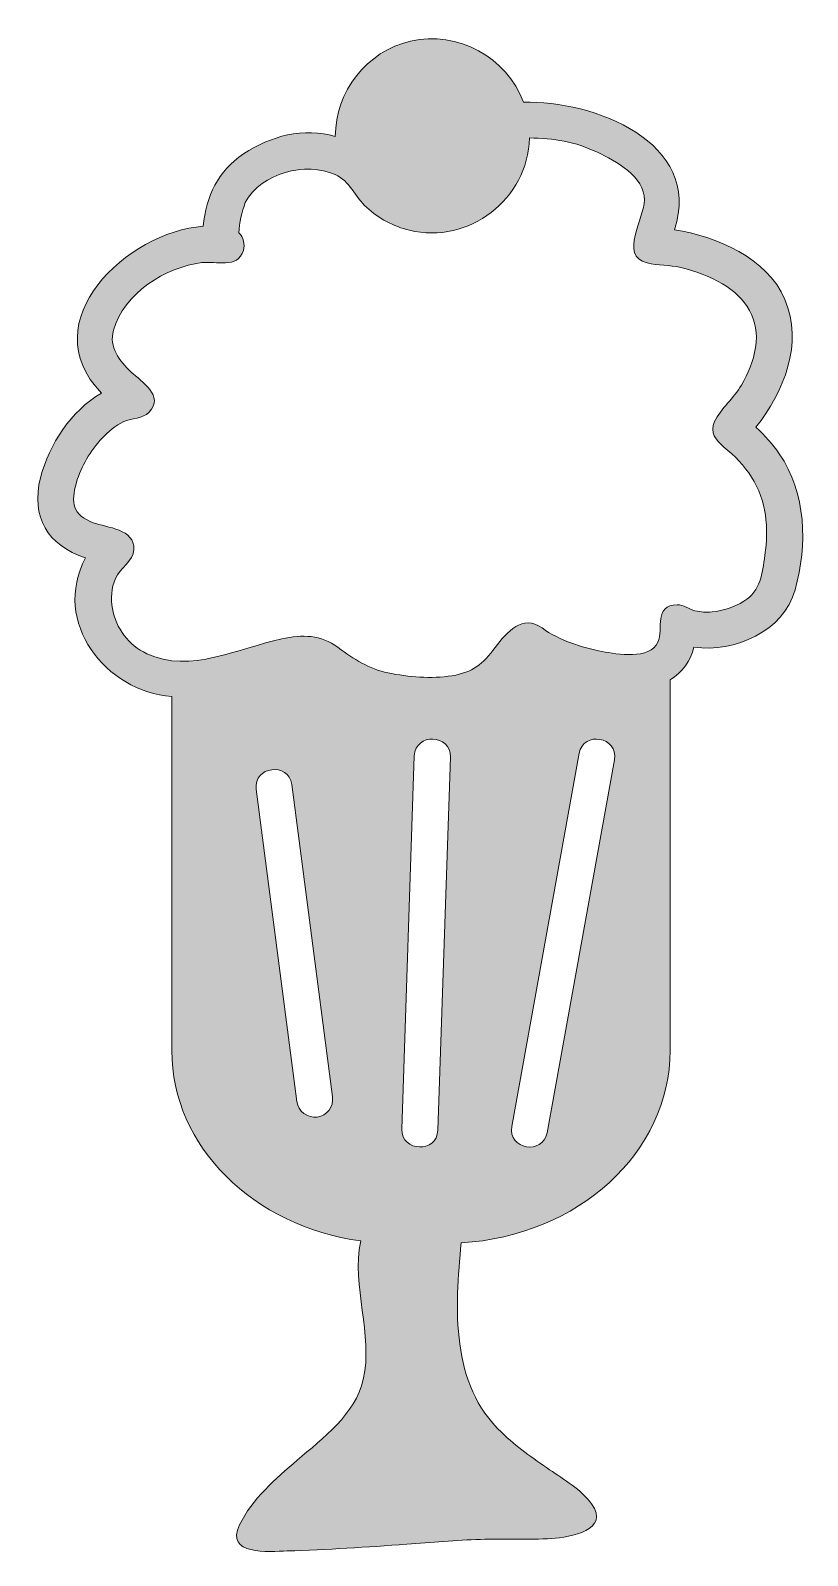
# Model space of a CAD drawing. Header units: inches. Extents: x 0 to 52, y 0 to 102.
import ezdxf

# ---------------------------------------------------------------- set-up
doc = ezdxf.new("R2010")
doc.units = ezdxf.units.IN
doc.header["$MEASUREMENT"] = 0
doc.layers.add('Layer 1', color=7, linetype='Continuous')

msp = doc.modelspace()

# ---------------------------------------------------------------- hatches: boundary and pattern name
at = {"layer": 'Layer 1', "true_color": 0xe80360}
h = msp.add_hatch(color=232, dxfattribs=at)
h.dxf.hatch_style = 2
edge = h.paths.add_edge_path()
edge.add_spline(control_points=[(48.27, 75.51), (50.13, 77.89), (51.49, 81.13), (50.21, 84.1), (49, 86.91), (45.62, 88.32), (42.79, 88.78), (44.73, 94.69), (37.31, 97.47), (32.64, 97.34), (31.52, 100.38), (28.22, 102.16), (25.06, 101.44), (22.11, 100.77), (20, 98.06), (20, 95.04), (17.86, 95.67), (15.65, 95.08), (13.84, 93.87), (12.1, 92.71), (11.33, 91.05), (11.13, 89.01), (6.02, 88.64), (-0.38, 82.64), (4.28, 77.81), (2.25, 76.61), (0.77, 74.39), (0.19, 72.12), (-0.48, 69.47), (0.66, 67.59), (3.22, 66.73), (0.9, 62.43), (4.59, 57.75), (9.01, 57.42), (9.01, 57.42), (9.01, 33.65), (9.01, 33.65), (9.01, 27.19), (14.51, 21.83), (21.71, 20.86), (21.07, 17.78), (22.56, 14.59), (21.88, 11.55), (21.35, 9.2), (19.16, 7.6), (17.43, 6.12), (16.01, 4.91), (14.39, 3.5), (13.57, 1.79), (12.57, -0.27), (15.52, -0.01), (16.77, 0.03), (19.45, 0.12), (22.12, 0.28), (24.8, 0.49), (26.45, 0.62), (28.1, 0.75), (29.76, 0.81), (31.35, 0.88), (32.96, 0.77), (34.55, 0.87), (35.76, 0.96), (38.52, 1.42), (37.22, 3.2), (36.5, 4.18), (35.38, 4.82), (34.4, 5.49), (33.28, 6.26), (32.17, 7.04), (31.18, 7.98), (27.73, 11.23), (28.03, 16.36), (28.46, 20.73), (36.3, 21.18), (42.5, 26.79), (42.5, 33.65), (42.5, 33.65), (42.5, 58.54), (42.5, 58.54), (43.32, 59.03), (43.88, 59.82), (44.1, 60.74), (46.84, 60.36), (50.12, 61.79), (50.9, 64.6), (51.73, 67.63), (51.66, 71.08), (49.83, 73.73), (49.4, 74.36), (48.88, 74.95), (48.27, 75.51)], knot_values=[0, 0, 0, 0, 1, 1, 1, 2, 2, 2, 3, 3, 3, 4, 4, 4, 5, 5, 5, 6, 6, 6, 7, 7, 7, 8, 8, 8, 9, 9, 9, 10, 10, 10, 11, 11, 11, 12, 12, 12, 13, 13, 13, 14, 14, 14, 15, 15, 15, 16, 16, 16, 17, 17, 17, 18, 18, 18, 19, 19, 19, 20, 20, 20, 21, 21, 21, 22, 22, 22, 23, 23, 23, 24, 24, 24, 25, 25, 25, 26, 26, 26, 27, 27, 27, 28, 28, 28, 29, 29, 29, 30, 30, 30, 30], degree=3, periodic=1)
edge = h.paths.add_edge_path()
edge.add_spline(control_points=[(18.78, 29.18), (18.12, 29.1), (17.51, 29.56), (17.42, 30.22), (17.42, 30.22), (14.68, 51.2), (14.68, 51.2), (14.48, 52.74), (16.87, 53.05), (17.07, 51.51), (17.07, 51.51), (19.81, 30.53), (19.81, 30.53), (19.9, 29.87), (19.44, 29.27), (18.78, 29.18)], knot_values=[0, 0, 0, 0, 1, 1, 1, 2, 2, 2, 3, 3, 3, 4, 4, 4, 5, 5, 5, 5], degree=3, periodic=1)
edge = h.paths.add_edge_path()
edge.add_spline(control_points=[(26.89, 28.29), (26.84, 26.74), (24.43, 26.82), (24.48, 28.37), (24.48, 28.37), (25.31, 53.44), (25.31, 53.44), (25.37, 54.99), (27.78, 54.91), (27.73, 53.36), (27.73, 53.36), (26.89, 28.29), (26.89, 28.29)], knot_values=[0, 0, 0, 0, 1, 1, 1, 2, 2, 2, 3, 3, 3, 4, 4, 4, 4], degree=3, periodic=1)
edge = h.paths.add_edge_path()
edge.add_spline(control_points=[(38.76, 53.18), (38.76, 53.18), (34.23, 28.12), (34.23, 28.12), (33.96, 26.59), (31.58, 27.02), (31.86, 28.55), (31.86, 28.55), (36.39, 53.61), (36.39, 53.61), (36.66, 55.14), (39.04, 54.71), (38.76, 53.18)], knot_values=[0, 0, 0, 0, 1, 1, 1, 2, 2, 2, 3, 3, 3, 4, 4, 4, 4], degree=3, periodic=1)
edge = h.paths.add_edge_path()
edge.add_spline(control_points=[(48.87, 66.91), (48.68, 65.67), (48.6, 64.53), (47.45, 63.82), (46.81, 63.42), (46.08, 63.18), (45.32, 63.11), (44.94, 63.08), (44.55, 63.09), (44.17, 63.18), (43.76, 63.28), (43.42, 63.59), (42.98, 63.59), (41.38, 63.58), (42.07, 61.96), (41.68, 61.07), (41.14, 59.87), (38.92, 60.26), (37.94, 60.45), (36.55, 60.72), (35.04, 61.19), (33.89, 62.03), (32.58, 62.97), (31.53, 61.77), (30.75, 60.72), (29.92, 59.61), (29.24, 59.04), (27.84, 58.82), (26.44, 58.6), (24.92, 58.73), (23.54, 59.01), (22.26, 59.28), (21.23, 59.94), (20.2, 60.71), (19.01, 61.6), (17.82, 61.59), (16.4, 61.29), (13.52, 60.69), (10.25, 58.93), (7.33, 60.3), (6.12, 60.88), (5.26, 62), (5.02, 63.33), (4.9, 64), (4.95, 64.71), (5.22, 65.35), (5.53, 66.05), (6.42, 66.51), (6.46, 67.3), (6.54, 68.68), (4.66, 68.76), (3.73, 69.1), (2.35, 69.61), (2.21, 70.46), (2.6, 71.79), (2.92, 72.89), (3.54, 73.93), (4.33, 74.77), (4.75, 75.22), (5.23, 75.62), (5.79, 75.89), (6.33, 76.14), (7.05, 76.07), (7.48, 76.52), (8.54, 77.63), (6.98, 78.56), (6.28, 79.22), (5.5, 79.97), (4.77, 80.89), (5.09, 82.03), (5.78, 84.5), (8.59, 86.27), (11.03, 86.57), (11.96, 86.69), (13.44, 86.12), (13.82, 87.39), (13.94, 87.8), (13.82, 88.26), (13.52, 88.57), (13.53, 89.25), (13.72, 89.96), (13.95, 90.6), (15.04, 92.64), (18.01, 93.34), (20, 92.48), (20.97, 92.06), (21.33, 90.99), (22.11, 90.27), (22.92, 89.53), (23.91, 89), (24.98, 88.74), (28.97, 87.77), (32.95, 90.83), (33.04, 94.94), (34.65, 94.95), (36.15, 94.68), (37.61, 93.98), (38.84, 93.4), (40.77, 92.36), (40.78, 90.76), (40.78, 89.62), (39.03, 87.01), (40.95, 86.55), (41.68, 86.37), (42.47, 86.42), (43.21, 86.24), (44.18, 86.01), (45.14, 85.65), (46.01, 85.14), (47.62, 84.2), (48.53, 82.76), (48.24, 80.86), (48.1, 79.96), (47.74, 79.11), (47.29, 78.34), (46.79, 77.48), (45.92, 76.77), (45.49, 75.9), (45.13, 75.16), (45.58, 74.62), (46.12, 74.18), (46.83, 73.6), (47.48, 72.94), (47.97, 72.16), (48.98, 70.59), (49.14, 68.72), (48.87, 66.91)], knot_values=[0, 0, 0, 0, 1, 1, 1, 2, 2, 2, 3, 3, 3, 4, 4, 4, 5, 5, 5, 6, 6, 6, 7, 7, 7, 8, 8, 8, 9, 9, 9, 10, 10, 10, 11, 11, 11, 12, 12, 12, 13, 13, 13, 14, 14, 14, 15, 15, 15, 16, 16, 16, 17, 17, 17, 18, 18, 18, 19, 19, 19, 20, 20, 20, 21, 21, 21, 22, 22, 22, 23, 23, 23, 24, 24, 24, 25, 25, 25, 26, 26, 26, 27, 27, 27, 28, 28, 28, 29, 29, 29, 30, 30, 30, 31, 31, 31, 32, 32, 32, 33, 33, 33, 34, 34, 34, 35, 35, 35, 36, 36, 36, 37, 37, 37, 38, 38, 38, 39, 39, 39, 40, 40, 40, 41, 41, 41, 42, 42, 42, 42], degree=3, periodic=1)

# ---------------------------------------------------------------- linework, layer by layer
at = {"layer": 'Layer 1', "lineweight": 0}
for points, knots in [([(48.27, 75.51), (50.13, 77.89), (51.49, 81.13), (50.21, 84.1), (49, 86.91), (45.62, 88.32), (42.79, 88.78), (44.73, 94.69), (37.31, 97.47), (32.64, 97.34), (31.52, 100.38), (28.22, 102.16), (25.06, 101.44), (22.11, 100.77), (20, 98.06), (20, 95.04), (17.86, 95.67), (15.65, 95.08), (13.84, 93.87), (12.1, 92.71), (11.33, 91.05), (11.13, 89.01), (6.02, 88.64), (-0.38, 82.64), (4.28, 77.81), (2.25, 76.61), (0.77, 74.39), (0.19, 72.12), (-0.48, 69.47), (0.66, 67.59), (3.22, 66.73), (0.9, 62.43), (4.59, 57.75), (9.01, 57.42), (9.01, 57.42), (9.01, 33.65), (9.01, 33.65), (9.01, 27.19), (14.51, 21.83), (21.71, 20.86), (21.07, 17.78), (22.56, 14.59), (21.88, 11.55), (21.35, 9.2), (19.16, 7.6), (17.43, 6.12), (16.01, 4.91), (14.39, 3.5), (13.57, 1.79), (12.57, -0.27), (15.52, -0.01), (16.77, 0.03), (19.45, 0.12), (22.12, 0.28), (24.8, 0.49), (26.45, 0.62), (28.1, 0.75), (29.76, 0.81), (31.35, 0.88), (32.96, 0.77), (34.55, 0.87), (35.76, 0.96), (38.52, 1.42), (37.22, 3.2), (36.5, 4.18), (35.38, 4.82), (34.4, 5.49), (33.28, 6.26), (32.17, 7.04), (31.18, 7.98), (27.73, 11.23), (28.03, 16.36), (28.46, 20.73), (36.3, 21.18), (42.5, 26.79), (42.5, 33.65), (42.5, 33.65), (42.5, 58.54), (42.5, 58.54), (43.32, 59.03), (43.88, 59.82), (44.1, 60.74), (46.84, 60.36), (50.12, 61.79), (50.9, 64.6), (51.73, 67.63), (51.66, 71.08), (49.83, 73.73), (49.4, 74.36), (48.88, 74.95), (48.27, 75.51)], [0, 0, 0, 0, 1, 1, 1, 2, 2, 2, 3, 3, 3, 4, 4, 4, 5, 5, 5, 6, 6, 6, 7, 7, 7, 8, 8, 8, 9, 9, 9, 10, 10, 10, 11, 11, 11, 12, 12, 12, 13, 13, 13, 14, 14, 14, 15, 15, 15, 16, 16, 16, 17, 17, 17, 18, 18, 18, 19, 19, 19, 20, 20, 20, 21, 21, 21, 22, 22, 22, 23, 23, 23, 24, 24, 24, 25, 25, 25, 26, 26, 26, 27, 27, 27, 28, 28, 28, 29, 29, 29, 30, 30, 30, 30]), ([(48.87, 66.91), (48.68, 65.67), (48.6, 64.53), (47.45, 63.82), (46.81, 63.42), (46.08, 63.18), (45.32, 63.11), (44.94, 63.08), (44.55, 63.09), (44.17, 63.18), (43.76, 63.28), (43.42, 63.59), (42.98, 63.59), (41.38, 63.58), (42.07, 61.96), (41.68, 61.07), (41.14, 59.87), (38.92, 60.26), (37.94, 60.45), (36.55, 60.72), (35.04, 61.19), (33.89, 62.03), (32.58, 62.97), (31.53, 61.77), (30.75, 60.72), (29.92, 59.61), (29.24, 59.04), (27.84, 58.82), (26.44, 58.6), (24.92, 58.73), (23.54, 59.01), (22.26, 59.28), (21.23, 59.94), (20.2, 60.71), (19.01, 61.6), (17.82, 61.59), (16.4, 61.29), (13.52, 60.69), (10.25, 58.93), (7.33, 60.3), (6.12, 60.88), (5.26, 62), (5.02, 63.33), (4.9, 64), (4.95, 64.71), (5.22, 65.35), (5.53, 66.05), (6.42, 66.51), (6.46, 67.3), (6.54, 68.68), (4.66, 68.76), (3.73, 69.1), (2.35, 69.61), (2.21, 70.46), (2.6, 71.79), (2.92, 72.89), (3.54, 73.93), (4.33, 74.77), (4.75, 75.22), (5.23, 75.62), (5.79, 75.89), (6.33, 76.14), (7.05, 76.07), (7.48, 76.52), (8.54, 77.63), (6.98, 78.56), (6.28, 79.22), (5.5, 79.97), (4.77, 80.89), (5.09, 82.03), (5.78, 84.5), (8.59, 86.27), (11.03, 86.57), (11.96, 86.69), (13.44, 86.12), (13.82, 87.39), (13.94, 87.8), (13.82, 88.26), (13.52, 88.57), (13.53, 89.25), (13.72, 89.96), (13.95, 90.6), (15.04, 92.64), (18.01, 93.34), (20, 92.48), (20.97, 92.06), (21.33, 90.99), (22.11, 90.27), (22.92, 89.53), (23.91, 89), (24.98, 88.74), (28.97, 87.77), (32.95, 90.83), (33.04, 94.94), (34.65, 94.95), (36.15, 94.68), (37.61, 93.98), (38.84, 93.4), (40.77, 92.36), (40.78, 90.76), (40.78, 89.62), (39.03, 87.01), (40.95, 86.55), (41.68, 86.37), (42.47, 86.42), (43.21, 86.24), (44.18, 86.01), (45.14, 85.65), (46.01, 85.14), (47.62, 84.2), (48.53, 82.76), (48.24, 80.86), (48.1, 79.96), (47.74, 79.11), (47.29, 78.34), (46.79, 77.48), (45.92, 76.77), (45.49, 75.9), (45.13, 75.16), (45.58, 74.62), (46.12, 74.18), (46.83, 73.6), (47.48, 72.94), (47.97, 72.16), (48.98, 70.59), (49.14, 68.72), (48.87, 66.91)], [0, 0, 0, 0, 1, 1, 1, 2, 2, 2, 3, 3, 3, 4, 4, 4, 5, 5, 5, 6, 6, 6, 7, 7, 7, 8, 8, 8, 9, 9, 9, 10, 10, 10, 11, 11, 11, 12, 12, 12, 13, 13, 13, 14, 14, 14, 15, 15, 15, 16, 16, 16, 17, 17, 17, 18, 18, 18, 19, 19, 19, 20, 20, 20, 21, 21, 21, 22, 22, 22, 23, 23, 23, 24, 24, 24, 25, 25, 25, 26, 26, 26, 27, 27, 27, 28, 28, 28, 29, 29, 29, 30, 30, 30, 31, 31, 31, 32, 32, 32, 33, 33, 33, 34, 34, 34, 35, 35, 35, 36, 36, 36, 37, 37, 37, 38, 38, 38, 39, 39, 39, 40, 40, 40, 41, 41, 41, 42, 42, 42, 42]), ([(26.89, 28.29), (26.84, 26.74), (24.43, 26.82), (24.48, 28.37), (24.48, 28.37), (25.31, 53.44), (25.31, 53.44), (25.37, 54.99), (27.78, 54.91), (27.73, 53.36), (27.73, 53.36), (26.89, 28.29), (26.89, 28.29)], [0, 0, 0, 0, 1, 1, 1, 2, 2, 2, 3, 3, 3, 4, 4, 4, 4]), ([(38.76, 53.18), (38.76, 53.18), (34.23, 28.12), (34.23, 28.12), (33.96, 26.59), (31.58, 27.02), (31.86, 28.55), (31.86, 28.55), (36.39, 53.61), (36.39, 53.61), (36.66, 55.14), (39.04, 54.71), (38.76, 53.18)], [0, 0, 0, 0, 1, 1, 1, 2, 2, 2, 3, 3, 3, 4, 4, 4, 4]), ([(18.78, 29.18), (18.12, 29.1), (17.51, 29.56), (17.42, 30.22), (17.42, 30.22), (14.68, 51.2), (14.68, 51.2), (14.48, 52.74), (16.87, 53.05), (17.07, 51.51), (17.07, 51.51), (19.81, 30.53), (19.81, 30.53), (19.9, 29.87), (19.44, 29.27), (18.78, 29.18)], [0, 0, 0, 0, 1, 1, 1, 2, 2, 2, 3, 3, 3, 4, 4, 4, 5, 5, 5, 5])]:
    msp.add_open_spline(points, degree=3, knots=knots, dxfattribs=at)

doc.saveas('drawing.dxf')
